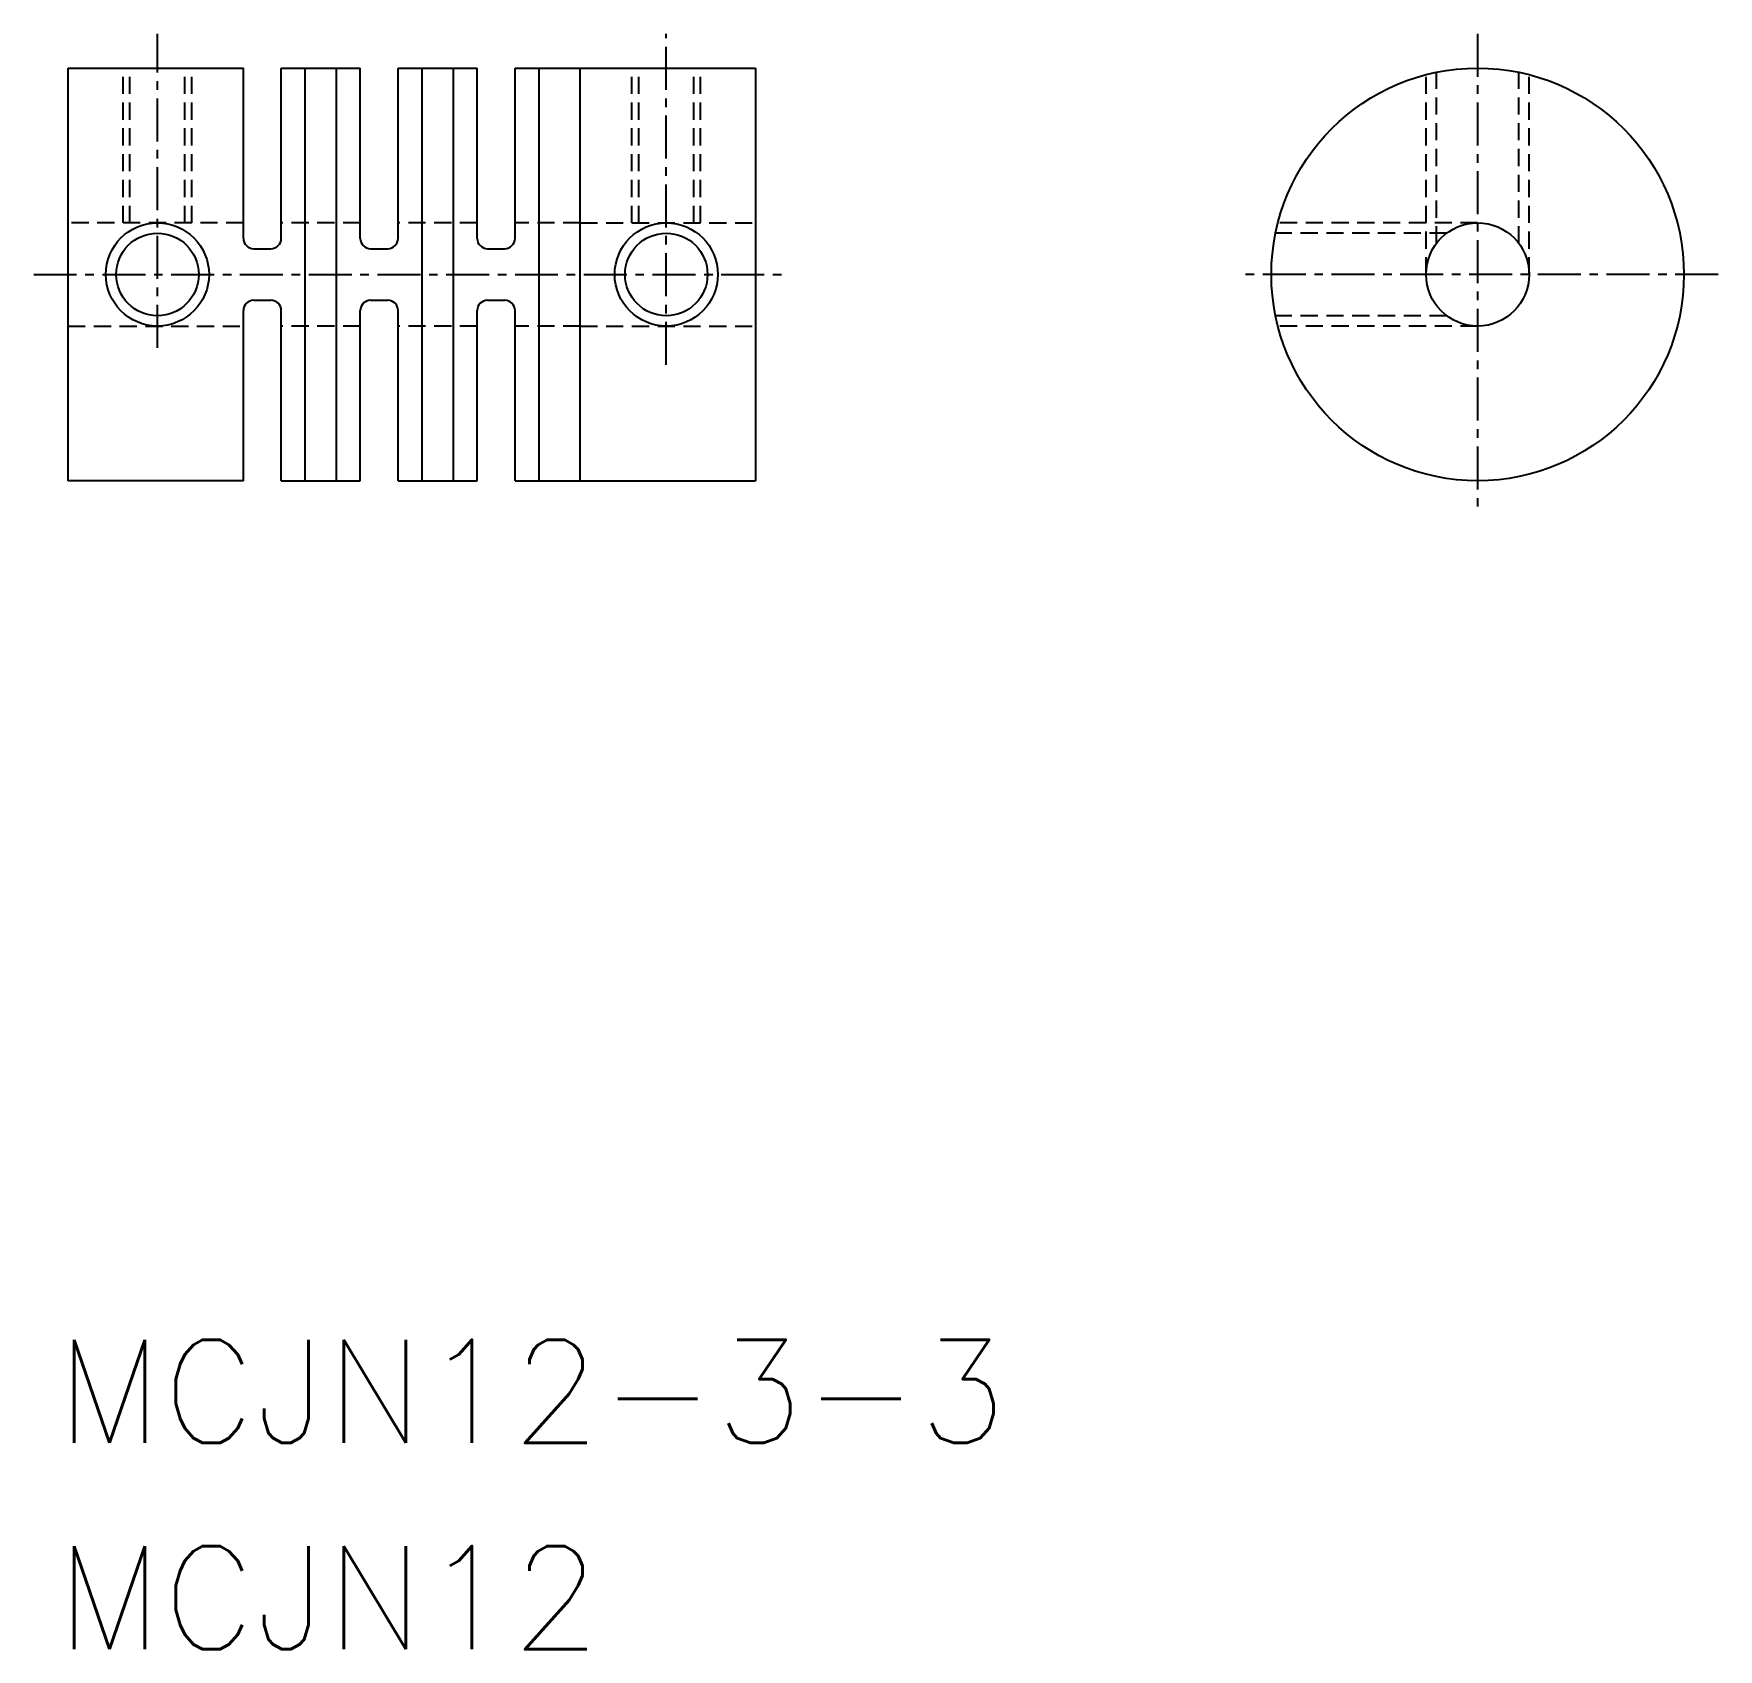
# Model space of a CAD drawing. Extents: x 57.5 to 106.5, y 61.9 to 108.9.
import ezdxf

# ---------------------------------------------------------------- set-up
doc = ezdxf.new("R2010")
doc.units = 0
doc.linetypes.add('CENTER', pattern=[2, 1.25, -0.25, 0.25, -0.25])
doc.linetypes.add('DASHED', pattern=[0.75, 0.5, -0.25])
doc.layers.get('0').update_dxf_attribs({"linetype": 'CONTINUOUS'})
doc.layers.add('CENTER', color=1, linetype='CENTER')
doc.styles.add('MISUMI', font='txt.shx')

msp = doc.modelspace()

# ---------------------------------------------------------------- linework, layer by layer
at = {"color": 7, "linetype": 'CONTINUOUS'}
for p, q in [((58.539, 95.913), (58.539, 107.913)), ((58.539, 107.913), (63.639, 107.913)), ((63.639, 102.963), (63.639, 107.913)), ((64.739, 102.963), (64.739, 107.913)), ((64.739, 107.913), (67.039, 107.913)), ((65.439, 95.913), (65.439, 107.913)), ((66.339, 107.913), (66.339, 95.913)), ((67.039, 102.963), (67.039, 107.913)), ((68.139, 102.963), (68.139, 107.913)), ((68.139, 107.913), (70.439, 107.913)), ((68.839, 95.913), (68.839, 107.913)), ((69.739, 107.913), (69.739, 95.913)), ((70.439, 102.963), (70.439, 107.913)), ((71.539, 102.963), (71.539, 107.913)), ((71.539, 107.913), (78.539, 107.913)), ((72.239, 95.913), (72.239, 107.913)), ((73.439, 95.913), (73.439, 107.913)), ((78.539, 107.913), (78.539, 95.913)), ((63.939, 102.663), (64.439, 102.663)), ((67.339, 102.663), (67.839, 102.663)), ((70.739, 102.663), (71.239, 102.663)), ((63.939, 101.163), (64.439, 101.163)), ((67.339, 101.163), (67.839, 101.163)), ((70.739, 101.163), (71.239, 101.163)), ((63.639, 95.913), (63.639, 100.863)), ((64.739, 95.913), (64.739, 100.863)), ((67.039, 95.913), (67.039, 100.863)), ((68.139, 95.913), (68.139, 100.863)), ((70.439, 95.913), (70.439, 100.863)), ((71.539, 95.913), (71.539, 100.863)), ((63.639, 95.913), (58.539, 95.913)), ((64.739, 95.913), (67.039, 95.913)), ((68.139, 95.913), (70.439, 95.913)), ((71.539, 95.913), (78.539, 95.913))]:
    msp.add_line(p, q, dxfattribs=at)
at = {"color": 3, "linetype": 'DASHED'}
for p, q in [((60.139, 103.413), (60.139, 107.913)), ((60.339, 103.413), (60.339, 107.913)), ((61.939, 103.413), (61.939, 107.913)), ((62.139, 103.413), (62.139, 107.913)), ((74.939, 103.413), (74.939, 107.913)), ((75.139, 103.413), (75.139, 107.913)), ((76.739, 103.413), (76.739, 107.913)), ((76.939, 103.413), (76.939, 107.913)), ((98.039, 101.913), (98.039, 107.723)), ((98.339, 102.813), (98.339, 107.792)), ((100.739, 102.813), (100.739, 107.792)), ((101.039, 101.913), (101.039, 107.723)), ((63.639, 103.413), (58.539, 103.413)), ((67.039, 103.413), (64.739, 103.413)), ((70.439, 103.413), (68.139, 103.413)), ((73.439, 103.413), (71.539, 103.413)), ((73.439, 103.413), (78.539, 103.413)), ((99.539, 103.413), (93.73, 103.413)), ((98.639, 103.113), (93.66, 103.113)), ((98.639, 100.713), (93.66, 100.713)), ((58.539, 100.413), (63.639, 100.413)), ((67.039, 100.413), (64.739, 100.413)), ((70.439, 100.413), (68.139, 100.413)), ((73.439, 100.413), (71.539, 100.413)), ((73.439, 100.413), (78.539, 100.413)), ((99.539, 100.413), (93.73, 100.413))]:
    msp.add_line(p, q, dxfattribs=at)
at = {"color": 7, "linetype": 'CONTINUOUS'}
for centre, radius in [((99.539, 101.913), 6), ((99.539, 101.913), 1.5), ((61.139, 101.913), 1.2), ((75.939, 101.913), 1.2)]:
    msp.add_circle(centre, radius, dxfattribs=at)
at = {"color": 3, "linetype": 'CONTINUOUS'}
for centre in [(61.139, 101.913), (75.939, 101.913)]:
    msp.add_circle(centre, 1.5, dxfattribs=at)
at = {"color": 7, "linetype": 'CONTINUOUS'}
for centre, start, end in [((63.939, 102.963), 180, 270), ((64.439, 102.963), 270, 0), ((67.339, 102.963), 180, 270), ((67.839, 102.963), 270, 0), ((70.739, 102.963), 180, 270), ((71.239, 102.963), 270, 0), ((63.939, 100.863), 90, 180), ((64.439, 100.863), 0, 90), ((67.339, 100.863), 90, 180), ((67.839, 100.863), 0, 90), ((70.739, 100.863), 90, 180), ((71.239, 100.863), 0, 90)]:
    msp.add_arc(centre, 0.3, start, end, dxfattribs=at)
at = {"layer": 'CENTER', "color": 1, "linetype": 'CENTER'}
for p, q in [((61.139, 99.782), (61.139, 108.913)), ((75.939, 99.282), (75.939, 108.913)), ((99.539, 108.913), (99.539, 94.913)), ((57.539, 101.913), (79.539, 101.913)), ((106.539, 101.913), (92.539, 101.913))]:
    msp.add_line(p, q, dxfattribs=at)

# ---------------------------------------------------------------- texts
at = {"color": 7, "linetype": 'CONTINUOUS', "style": 'MISUMI'}
for s, p in [('MCJN12-3-3', (58.202, 67.939)), ('MCJN12', (58.202, 61.939))]:
    msp.add_text(s, height=3, dxfattribs=at).set_placement(p)

doc.saveas('drawing.dxf')
